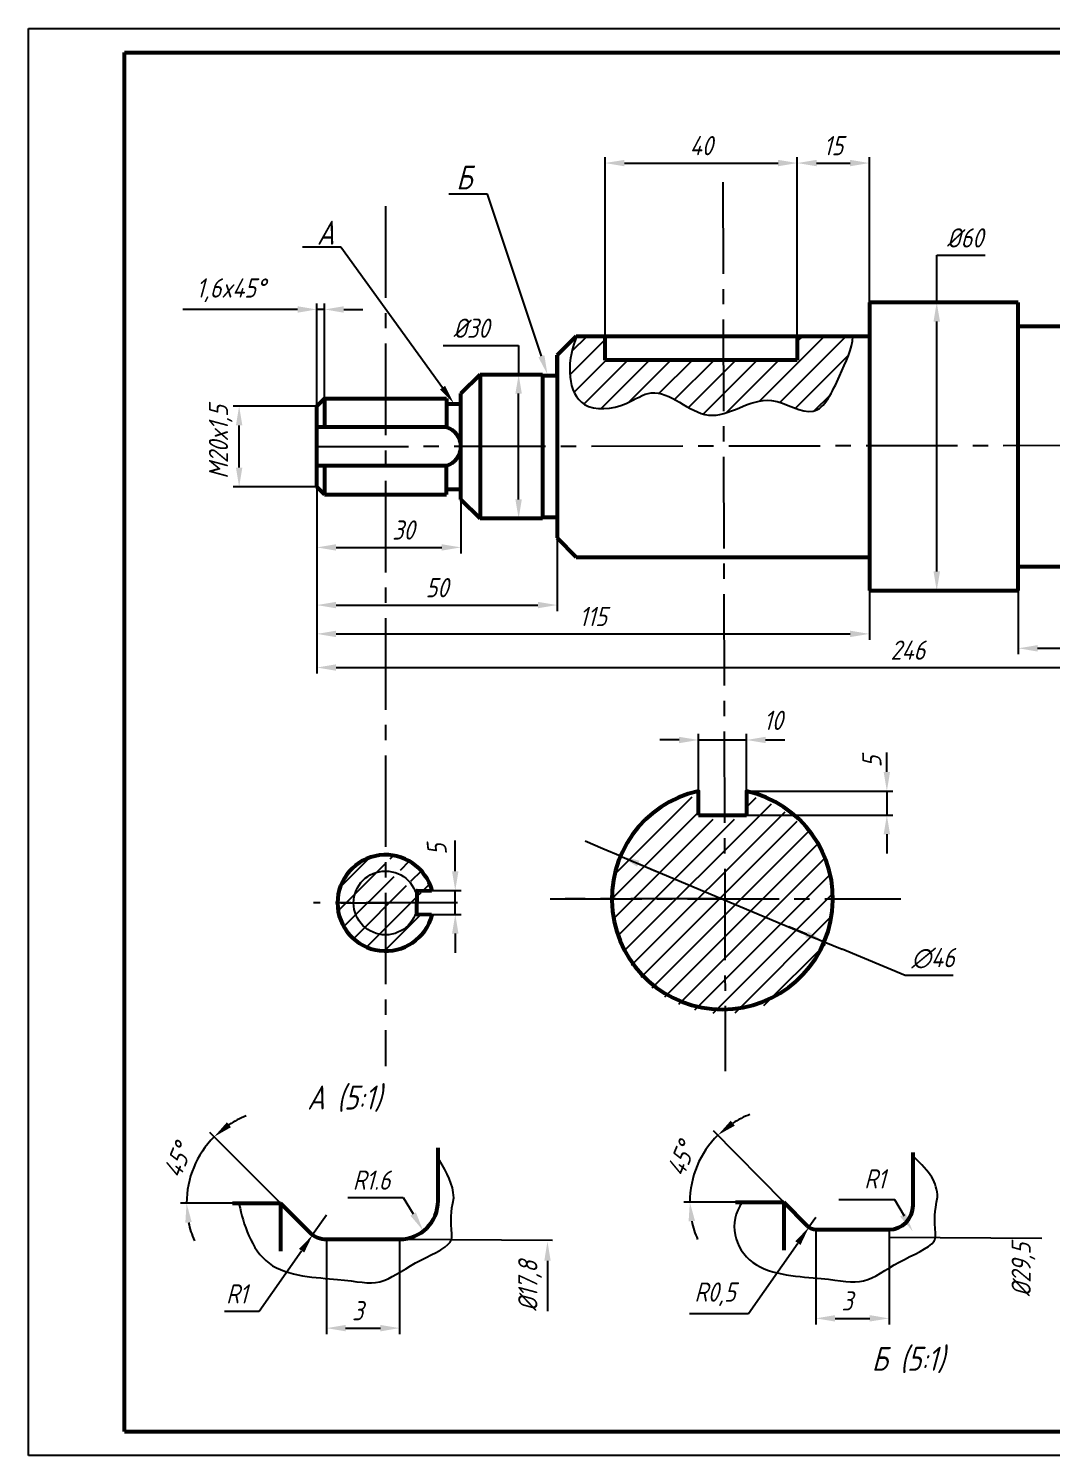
# Model space of a CAD drawing. Header units: millimetres. Extents: x -2923 to -2503, y -1923 to -1626.
# Drawn here: x -2923.2 to -2710.3, y -1923.4 to -1626.4 of the extents above; entities that cross this region are included whole.
import ezdxf
from ezdxf import colors
from ezdxf.entities.mleader import LeaderData, LeaderLine
from ezdxf.math import Vec2, Vec3

# ---------------------------------------------------------------- set-up
doc = ezdxf.new("R2010")
doc.units = ezdxf.units.MM
doc.linetypes.add('осевая2', pattern=[28.575, 19.05, -3.175, 3.175, -3.175])
for name, color, linetype, lineweight in [('Осевые', 7, 'осевая2', 25), ('Основные', 7, 'Continuous', 53), ('Размеры', 7, 'Continuous', 25), ('РАМКА', 7, 'Continuous', 53), ('РАМКА1', 7, 'Continuous', 25), ('текст', 7, 'Continuous', 25), ('Тонкие', 7, 'Continuous', 25)]:
    doc.layers.add(name, color=color, linetype=linetype, lineweight=lineweight)
doc.styles.add('ADRF1', font='simplex.shx', dxfattribs={"width": 0.8, "oblique": 15})
doc.styles.get("Standard").update_dxf_attribs({"font": '', "oblique": 15})
doc.styles.get('Standard').set_extended_font_data('GOST type A')
doc.dimstyles.new('SO-25', dxfattribs={"dimtxt": 4, "dimasz": 4, "dimexe": 1.25, "dimexo": 0, "dimgap": 1.625, "dimtad": 1, "dimtoh": 1, "dimdec": 0, "dimtxsty": 'ADRF1', "dimcen": 2.5, "dimadec": 0, "dimazin": 0, "dimtfac": 1, "dimtdec": 0, "dimtmove": 0, "dimatfit": 3, "dimfxl": 1, "dimarcsym": 0})

# ---------------------------------------------------------------- blocks, each defined once
blk = doc.blocks.new('*D71')
at = {"layer": 'Defpoints', "color": 0, "transparency": 16777216}
for p in [(-2773.78, -1774.45), (-2783.78, -1790.1), (-2773.78, -1790.1)]:
    blk.add_point(p, dxfattribs=at)
at = {"layer": 'Размеры', "color": 0, "lineweight": -2, "transparency": 16777216}
for p, q in [((-2787.78, -1774.45), (-2791.78, -1774.45)), ((-2783.78, -1790.1), (-2783.78, -1773.2)), ((-2783.78, -1774.45), (-2773.78, -1774.45)), ((-2773.78, -1790.1), (-2773.78, -1773.2)), ((-2769.78, -1774.45), (-2765.78, -1774.45))]:
    blk.add_line(p, q, dxfattribs=at)
at = {"layer": 'Размеры', "color": 0, "transparency": 16777216}
for points in [[(-2787.78, -1773.79), (-2787.78, -1775.12), (-2783.78, -1774.45)], [(-2769.78, -1773.79), (-2769.78, -1775.12), (-2773.78, -1774.45)]]:
    blk.add_solid(points, dxfattribs=at)
at = {"layer": 'Размеры', "color": 0, "transparency": 16777216, "insert": (-2768.21, -1770.37), "char_height": 4, "attachment_point": 5, "style": 'ADRF1'}
blk.add_mtext('10', dxfattribs=at)
blk = doc.blocks.new('*D73')
at = {"layer": 'Defpoints', "color": 0, "transparency": 16777216}
for p in [(-2799.98, -1798.64), (-2757.57, -1816.45)]:
    blk.add_point(p, dxfattribs=at)
at = {"layer": 'Тонкие', "color": 0, "lineweight": -2, "transparency": 16777216}
for p, q in [((-2803.67, -1797.09), (-2807.36, -1795.54)), ((-2799.98, -1798.64), (-2803.67, -1797.09)), ((-2799.98, -1798.64), (-2757.57, -1816.45)), ((-2796.3, -1800.19), (-2792.61, -1801.74)), ((-2761.26, -1814.9), (-2764.95, -1813.35)), ((-2757.57, -1816.45), (-2753.88, -1817.99)), ((-2740.76, -1823.5), (-2753.88, -1817.99)), ((-2730.74, -1823.5), (-2740.76, -1823.5))]:
    blk.add_line(p, q, dxfattribs=at)
at = {"layer": 'Тонкие', "color": 0, "transparency": 16777216}
for points in [[(-2796.04, -1799.57), (-2796.55, -1800.8), (-2799.98, -1798.64)], [(-2761, -1814.28), (-2761.52, -1815.51), (-2757.57, -1816.45)]]:
    blk.add_solid(points, dxfattribs=at)
at = {"layer": 'Тонкие', "color": 0, "transparency": 16777216, "insert": (-2734.94, -1819.88), "char_height": 4, "attachment_point": 5, "style": 'ADRF1'}
blk.add_mtext('∅46', dxfattribs=at)
blk = doc.blocks.new('*D74')
at = {"layer": 'Defpoints', "color": 0, "transparency": 16777216}
for p in [(-2879.36, -1704.97), (-2863.19, -1704.97), (-2863.19, -1721.77)]:
    blk.add_point(p, dxfattribs=at)
at = {"layer": 'Тонкие', "color": 0, "lineweight": -2, "transparency": 16777216}
for p, q in [((-2863.19, -1704.97), (-2880.61, -1704.97)), ((-2879.36, -1717.77), (-2879.36, -1708.97)), ((-2863.19, -1721.77), (-2880.61, -1721.77))]:
    blk.add_line(p, q, dxfattribs=at)
at = {"layer": 'Тонкие', "color": 0, "transparency": 16777216}
for points in [[(-2880.03, -1708.97), (-2878.69, -1708.97), (-2879.36, -1704.97)], [(-2880.03, -1717.77), (-2878.69, -1717.77), (-2879.36, -1721.77)]]:
    blk.add_solid(points, dxfattribs=at)
at = {"layer": 'Тонкие', "color": 0, "transparency": 16777216, "insert": (-2883.2, -1712.43), "char_height": 4, "attachment_point": 5, "rotation": 90, "style": 'ADRF1'}
blk.add_mtext('M20x1,5', dxfattribs=at)
blk = doc.blocks.new('*D75')
at = {"layer": 'Defpoints', "color": 0, "transparency": 16777216}
for p in [(-2863.19, -1721.37), (-2833.19, -1721.37), (-2833.19, -1734.37)]:
    blk.add_point(p, dxfattribs=at)
at = {"layer": 'Тонкие', "color": 0, "lineweight": -2, "transparency": 16777216}
for p, q in [((-2863.19, -1721.37), (-2863.19, -1735.62)), ((-2833.19, -1721.37), (-2833.19, -1735.62)), ((-2859.19, -1734.37), (-2837.19, -1734.37))]:
    blk.add_line(p, q, dxfattribs=at)
at = {"layer": 'Тонкие', "color": 0, "transparency": 16777216}
for points in [[(-2859.19, -1733.71), (-2859.19, -1735.04), (-2863.19, -1734.37)], [(-2837.19, -1733.71), (-2837.19, -1735.04), (-2833.19, -1734.37)]]:
    blk.add_solid(points, dxfattribs=at)
at = {"layer": 'Тонкие', "color": 0, "transparency": 16777216, "insert": (-2845.19, -1730.75), "char_height": 4, "attachment_point": 5, "style": 'ADRF1'}
blk.add_mtext('30', dxfattribs=at)
blk = doc.blocks.new('*D76')
at = {"layer": 'Defpoints', "color": 0, "transparency": 16777216}
for p in [(-2863.19, -1722.37), (-2813.19, -1722.37), (-2813.19, -1746.37)]:
    blk.add_point(p, dxfattribs=at)
at = {"layer": 'Тонкие', "color": 0, "lineweight": -2, "transparency": 16777216}
for p, q in [((-2863.19, -1722.37), (-2863.19, -1747.62)), ((-2813.19, -1722.37), (-2813.19, -1747.62)), ((-2859.19, -1746.37), (-2817.19, -1746.37))]:
    blk.add_line(p, q, dxfattribs=at)
at = {"layer": 'Тонкие', "color": 0, "transparency": 16777216}
for points in [[(-2859.19, -1745.71), (-2859.19, -1747.04), (-2863.19, -1746.37)], [(-2817.19, -1745.71), (-2817.19, -1747.04), (-2813.19, -1746.37)]]:
    blk.add_solid(points, dxfattribs=at)
at = {"layer": 'Тонкие', "color": 0, "transparency": 16777216, "insert": (-2838.19, -1742.75), "char_height": 4, "attachment_point": 5, "style": 'ADRF1'}
blk.add_mtext('50', dxfattribs=at)
blk = doc.blocks.new('*D77')
at = {"layer": 'Defpoints', "color": 0, "transparency": 16777216}
for p in [(-2863.19, -1722.37), (-2748.19, -1725.37), (-2748.19, -1752.37)]:
    blk.add_point(p, dxfattribs=at)
at = {"layer": 'Тонкие', "color": 0, "lineweight": -2, "transparency": 16777216}
for p, q in [((-2863.19, -1722.37), (-2863.19, -1753.62)), ((-2748.19, -1725.37), (-2748.19, -1753.62)), ((-2859.19, -1752.37), (-2752.19, -1752.37))]:
    blk.add_line(p, q, dxfattribs=at)
at = {"layer": 'Тонкие', "color": 0, "transparency": 16777216}
for points in [[(-2859.19, -1751.71), (-2859.19, -1753.04), (-2863.19, -1752.37)], [(-2752.19, -1751.71), (-2752.19, -1753.04), (-2748.19, -1752.37)]]:
    blk.add_solid(points, dxfattribs=at)
at = {"layer": 'Тонкие', "color": 0, "transparency": 16777216, "insert": (-2805.69, -1748.75), "char_height": 4, "attachment_point": 5, "style": 'ADRF1'}
blk.add_mtext('115', dxfattribs=at)
blk = doc.blocks.new('*D78')
at = {"layer": 'Defpoints', "color": 0, "transparency": 16777216}
for p in [(-2617.19, -1719.37), (-2863.19, -1721.37), (-2617.19, -1759.37)]:
    blk.add_point(p, dxfattribs=at)
at = {"layer": 'Тонкие', "color": 0, "lineweight": -2, "transparency": 16777216}
for p, q in [((-2617.19, -1719.37), (-2617.19, -1760.62)), ((-2863.19, -1721.37), (-2863.19, -1760.62)), ((-2859.19, -1759.37), (-2621.19, -1759.37))]:
    blk.add_line(p, q, dxfattribs=at)
at = {"layer": 'Тонкие', "color": 0, "transparency": 16777216}
for points in [[(-2859.19, -1758.71), (-2859.19, -1760.04), (-2863.19, -1759.37)], [(-2621.19, -1758.71), (-2621.19, -1760.04), (-2617.19, -1759.37)]]:
    blk.add_solid(points, dxfattribs=at)
at = {"layer": 'Тонкие', "color": 0, "transparency": 16777216, "insert": (-2740.19, -1755.75), "char_height": 4, "attachment_point": 5, "style": 'ADRF1'}
blk.add_mtext('246', dxfattribs=at)
blk = doc.blocks.new('*D79')
at = {"layer": 'Defpoints', "color": 0, "transparency": 16777216}
for p in [(-2617.19, -1721.37), (-2717.19, -1743.37), (-2617.19, -1755.37)]:
    blk.add_point(p, dxfattribs=at)
at = {"layer": 'Тонкие', "color": 0, "lineweight": -2, "transparency": 16777216}
for p, q in [((-2617.19, -1721.37), (-2617.19, -1756.62)), ((-2717.19, -1743.37), (-2717.19, -1756.62)), ((-2713.19, -1755.37), (-2621.19, -1755.37))]:
    blk.add_line(p, q, dxfattribs=at)
at = {"layer": 'Тонкие', "color": 0, "transparency": 16777216}
for points in [[(-2713.19, -1754.71), (-2713.19, -1756.04), (-2717.19, -1755.37)], [(-2621.19, -1754.71), (-2621.19, -1756.04), (-2617.19, -1755.37)]]:
    blk.add_solid(points, dxfattribs=at)
at = {"layer": 'Тонкие', "color": 0, "transparency": 16777216, "insert": (-2685.69, -1751.37), "char_height": 4, "attachment_point": 5, "style": 'ADRF1'}
blk.add_mtext('100', dxfattribs=at)
blk = doc.blocks.new('*D83')
at = {"layer": 'Defpoints', "color": 0, "transparency": 16777216}
for p in [(-2863.19, -1684.84), (-2861.59, -1703.37), (-2863.19, -1704.97)]:
    blk.add_point(p, dxfattribs=at)
at = {"layer": 'Тонкие', "color": 0, "lineweight": -2, "transparency": 16777216}
for p, q in [((-2863.19, -1704.97), (-2863.19, -1683.59)), ((-2861.59, -1703.37), (-2861.59, -1683.59)), ((-2867.19, -1684.84), (-2891.05, -1684.84)), ((-2861.59, -1684.84), (-2863.19, -1684.84)), ((-2857.59, -1684.84), (-2853.59, -1684.84))]:
    blk.add_line(p, q, dxfattribs=at)
at = {"layer": 'Тонкие', "color": 0, "transparency": 16777216}
for points in [[(-2867.19, -1684.18), (-2867.19, -1685.51), (-2863.19, -1684.84)], [(-2857.59, -1684.18), (-2857.59, -1685.51), (-2861.59, -1684.84)]]:
    blk.add_solid(points, dxfattribs=at)
at = {"layer": 'Тонкие', "color": 0, "transparency": 16777216, "insert": (-2881.12, -1680.84), "char_height": 4, "attachment_point": 5, "style": 'ADRF1'}
blk.add_mtext('1,6x45%%D', dxfattribs=at)
blk = doc.blocks.new('*D84')
at = {"layer": 'Defpoints', "color": 0, "transparency": 16777216}
for p in [(-2821.19, -1698.37), (-2816.19, -1698.37), (-2816.19, -1728.37)]:
    blk.add_point(p, dxfattribs=at)
at = {"layer": 'Тонкие', "color": 0, "lineweight": -2, "transparency": 16777216}
for p, q in [((-2836.93, -1692.37), (-2821.19, -1692.37)), ((-2821.19, -1692.37), (-2821.19, -1698.37)), ((-2816.19, -1698.37), (-2822.44, -1698.37)), ((-2821.19, -1724.37), (-2821.19, -1702.37)), ((-2816.19, -1728.37), (-2822.44, -1728.37))]:
    blk.add_line(p, q, dxfattribs=at)
at = {"layer": 'Тонкие', "color": 0, "transparency": 16777216}
for points in [[(-2821.86, -1702.37), (-2820.52, -1702.37), (-2821.19, -1698.37)], [(-2821.86, -1724.37), (-2820.52, -1724.37), (-2821.19, -1728.37)]]:
    blk.add_solid(points, dxfattribs=at)
at = {"layer": 'Тонкие', "color": 0, "transparency": 16777216, "insert": (-2831.06, -1688.75), "char_height": 4, "attachment_point": 5, "style": 'ADRF1'}
blk.add_mtext('%%C30', dxfattribs=at)
blk = doc.blocks.new('*D85')
at = {"layer": 'Defpoints', "color": 0, "transparency": 16777216}
for p in [(-2763.19, -1654.37), (-2803.19, -1690.37), (-2763.19, -1690.37)]:
    blk.add_point(p, dxfattribs=at)
at = {"layer": 'Тонкие', "color": 0, "lineweight": -2, "transparency": 16777216}
for p, q in [((-2803.19, -1690.37), (-2803.19, -1653.12)), ((-2763.19, -1690.37), (-2763.19, -1653.12)), ((-2799.19, -1654.37), (-2767.19, -1654.37))]:
    blk.add_line(p, q, dxfattribs=at)
at = {"layer": 'Тонкие', "color": 0, "transparency": 16777216}
for points in [[(-2799.19, -1653.71), (-2799.19, -1655.04), (-2803.19, -1654.37)], [(-2767.19, -1653.71), (-2767.19, -1655.04), (-2763.19, -1654.37)]]:
    blk.add_solid(points, dxfattribs=at)
at = {"layer": 'Тонкие', "color": 0, "transparency": 16777216, "insert": (-2783.19, -1650.75), "char_height": 4, "attachment_point": 5, "style": 'ADRF1'}
blk.add_mtext('40', dxfattribs=at)
blk = doc.blocks.new('*D86')
at = {"layer": 'Defpoints', "color": 0, "transparency": 16777216}
for p in [(-2748.19, -1654.37), (-2763.19, -1690.37), (-2748.19, -1690.37)]:
    blk.add_point(p, dxfattribs=at)
at = {"layer": 'Тонкие', "color": 0, "lineweight": -2, "transparency": 16777216}
for p, q in [((-2763.19, -1690.37), (-2763.19, -1653.12)), ((-2748.19, -1690.37), (-2748.19, -1653.12)), ((-2759.19, -1654.37), (-2752.19, -1654.37))]:
    blk.add_line(p, q, dxfattribs=at)
at = {"layer": 'Тонкие', "color": 0, "transparency": 16777216}
for points in [[(-2759.19, -1653.71), (-2759.19, -1655.04), (-2763.19, -1654.37)], [(-2752.19, -1653.71), (-2752.19, -1655.04), (-2748.19, -1654.37)]]:
    blk.add_solid(points, dxfattribs=at)
at = {"layer": 'Тонкие', "color": 0, "transparency": 16777216, "insert": (-2755.69, -1650.75), "char_height": 4, "attachment_point": 5, "style": 'ADRF1'}
blk.add_mtext('15', dxfattribs=at)
blk = doc.blocks.new('*D91')
at = {"layer": 'Defpoints', "color": 0, "transparency": 16777216}
for p in [(-2861.19, -1878.38), (-2845.95, -1878.38), (-2845.95, -1896.87)]:
    blk.add_point(p, dxfattribs=at)
at = {"layer": 'Тонкие', "color": 0, "lineweight": -2, "transparency": 16777216}
for p, q in [((-2861.19, -1878.38), (-2861.19, -1898.12)), ((-2845.95, -1878.38), (-2845.95, -1898.12)), ((-2857.19, -1896.87), (-2849.95, -1896.87))]:
    blk.add_line(p, q, dxfattribs=at)
at = {"layer": 'Тонкие', "color": 0, "transparency": 16777216}
for points in [[(-2857.19, -1896.21), (-2857.19, -1897.54), (-2861.19, -1896.87)], [(-2849.95, -1896.21), (-2849.95, -1897.54), (-2845.95, -1896.87)]]:
    blk.add_solid(points, dxfattribs=at)
at = {"layer": 'Тонкие', "color": 0, "transparency": 16777216, "insert": (-2854.69, -1893.25), "char_height": 4, "attachment_point": 5, "style": 'ADRF1'}
blk.add_mtext('3', dxfattribs=at)
blk = doc.blocks.new('*D92')
at = {"layer": 'Defpoints', "color": 0, "transparency": 16777216}
for p in [(-2861.19, -1873.38), (-2864.06, -1877.47)]:
    blk.add_point(p, dxfattribs=at)
at = {"layer": 'Тонкие', "color": 0, "lineweight": -2, "transparency": 16777216}
for p, q in [((-2861.19, -1873.38), (-2864.06, -1877.47)), ((-2875.19, -1893.37), (-2866.35, -1880.75)), ((-2882.38, -1893.37), (-2875.19, -1893.37))]:
    blk.add_line(p, q, dxfattribs=at)
at = {"layer": 'Тонкие', "color": 0, "transparency": 16777216}
blk.add_solid([(-2866.9, -1880.37), (-2865.81, -1881.13), (-2864.06, -1877.47)], dxfattribs=at)
at = {"layer": 'Тонкие', "color": 0, "transparency": 16777216, "insert": (-2879.86, -1889.75), "char_height": 4, "attachment_point": 5, "style": 'ADRF1'}
blk.add_mtext('R1', dxfattribs=at)
blk = doc.blocks.new('*D93')
at = {"layer": 'Defpoints', "color": 0, "transparency": 16777216}
for p in [(-2887.69, -1861.11), (-2880.76, -1870.88), (-2870.76, -1870.88), (-2870.76, -1870.88), (-2864.73, -1876.91)]:
    blk.add_point(p, dxfattribs=at)
at = {"layer": 'Тонкие', "color": 0, "lineweight": -2, "transparency": 16777216}
for p, q in [((-2870.76, -1870.88), (-2885.46, -1856.17)), ((-2880.76, -1870.88), (-2891.55, -1870.88))]:
    blk.add_line(p, q, dxfattribs=at)
for start, end in [(111.5047, 123.2523), (135, 180), (191.7477, 203.4953)]:
    blk.add_arc((-2870.76, -1870.88), 19.54, start, end, dxfattribs=at)
at = {"layer": 'Тонкие', "color": 0, "transparency": 16777216}
for points in [[(-2881.06, -1855.05), (-2881.9, -1854.02), (-2884.58, -1857.06)], [(-2890.56, -1874.92), (-2889.23, -1874.79), (-2890.3, -1870.88)]]:
    blk.add_solid(points, dxfattribs=at)
at = {"layer": 'Тонкие', "color": 0, "transparency": 16777216, "insert": (-2892.17, -1862.01), "char_height": 4, "attachment_point": 5, "rotation": 67.5, "style": 'ADRF1'}
blk.add_mtext('45°', dxfattribs=at)
blk = doc.blocks.new('*D94')
at = {"layer": 'Defpoints', "color": 0, "transparency": 16777216}
for p in [(-2759.34, -1876.34), (-2744.1, -1876.34), (-2744.1, -1894.84)]:
    blk.add_point(p, dxfattribs=at)
at = {"layer": 'Тонкие', "color": 0, "lineweight": -2, "transparency": 16777216}
for p, q in [((-2759.34, -1876.34), (-2759.34, -1896.09)), ((-2744.1, -1876.34), (-2744.1, -1896.09)), ((-2755.34, -1894.84), (-2748.1, -1894.84))]:
    blk.add_line(p, q, dxfattribs=at)
at = {"layer": 'Тонкие', "color": 0, "transparency": 16777216}
for points in [[(-2755.34, -1894.17), (-2755.34, -1895.5), (-2759.34, -1894.84)], [(-2748.1, -1894.17), (-2748.1, -1895.5), (-2744.1, -1894.84)]]:
    blk.add_solid(points, dxfattribs=at)
at = {"layer": 'Тонкие', "color": 0, "transparency": 16777216, "insert": (-2752.84, -1891.21), "char_height": 4, "attachment_point": 5, "style": 'ADRF1'}
blk.add_mtext('3', dxfattribs=at)
blk = doc.blocks.new('*D95')
at = {"layer": 'Defpoints', "color": 0, "transparency": 16777216}
for p in [(-2759.34, -1873.84), (-2760.78, -1875.89)]:
    blk.add_point(p, dxfattribs=at)
at = {"layer": 'Тонкие', "color": 0, "lineweight": -2, "transparency": 16777216}
for p, q in [((-2759.34, -1873.84), (-2760.78, -1875.89)), ((-2773.34, -1893.84), (-2763.07, -1879.16)), ((-2785.64, -1893.84), (-2773.34, -1893.84))]:
    blk.add_line(p, q, dxfattribs=at)
at = {"layer": 'Тонкие', "color": 0, "transparency": 16777216}
blk.add_solid([(-2763.62, -1878.78), (-2762.52, -1879.55), (-2760.78, -1875.89)], dxfattribs=at)
at = {"layer": 'Тонкие', "color": 0, "transparency": 16777216, "insert": (-2780.3, -1889.83), "char_height": 4, "attachment_point": 5, "style": 'ADRF1'}
blk.add_mtext('R0,5', dxfattribs=at)
blk = doc.blocks.new('*D96')
at = {"layer": 'Defpoints', "color": 0, "transparency": 16777216}
for p in [(-2782.9, -1860.78), (-2776.02, -1870.63), (-2766.02, -1870.63), (-2766.02, -1870.63), (-2761.11, -1875.61)]:
    blk.add_point(p, dxfattribs=at)
at = {"layer": 'Тонкие', "color": 0, "lineweight": -2, "transparency": 16777216}
for p, q in [((-2766.02, -1870.63), (-2780.62, -1855.82)), ((-2776.02, -1870.63), (-2786.81, -1870.63))]:
    blk.add_line(p, q, dxfattribs=at)
for start, end in [(111.1024, 122.8501), (134.5978, 180), (191.7477, 203.4953)]:
    blk.add_arc((-2766.02, -1870.63), 19.54, start, end, dxfattribs=at)
at = {"layer": 'Тонкие', "color": 0, "transparency": 16777216}
for points in [[(-2776.2, -1854.73), (-2777.04, -1853.69), (-2779.74, -1856.71)], [(-2785.81, -1874.67), (-2784.49, -1874.54), (-2785.56, -1870.63)]]:
    blk.add_solid(points, dxfattribs=at)
at = {"layer": 'Тонкие', "color": 0, "transparency": 16777216, "insert": (-2787.39, -1861.69), "char_height": 4, "attachment_point": 5, "rotation": 67.2989, "style": 'ADRF1'}
blk.add_mtext('45°', dxfattribs=at)

msp = doc.modelspace()

# ---------------------------------------------------------------- hatches: boundary and pattern name
at = {"layer": 'Осевые'}
h = msp.add_hatch(dxfattribs=at)
h.set_pattern_fill('ANSI31', color=256)
h.set_pattern_definition([(45, (-2908.6896, -1923.3732), (-2.245064, 2.245064), [])])
h.paths.add_polyline_path([(-2778.69, -1790.92), (-2783.69, -1790.92), (-2783.69, -1785.92, 0.351391), (-2801.69, -1808.37), (-2778.69, -1808.37)])
h.paths.add_polyline_path([(-2773.69, -1785.92), (-2773.69, -1790.92), (-2778.69, -1790.92), (-2778.69, -1808.37), (-2755.69, -1808.37, 0.351391)])
h.paths.add_polyline_path([(-2755.69, -1808.37), (-2778.69, -1808.37), (-2778.69, -1831.37, 0.414214)])
h.paths.add_polyline_path([(-2778.69, -1808.37), (-2801.69, -1808.37, 0.414214), (-2778.69, -1831.37)])
h = msp.add_hatch(dxfattribs=at)
h.set_pattern_fill('ANSI31', color=256)
h.set_pattern_definition([(45, (-2913.731, -1923.3732), (-2.245064, 2.245064), [])])
edge = h.paths.add_edge_path()
edge.add_line((-2839.43, -1808.37), (-2855.37, -1808.37))
edge.add_arc((-2848.73, -1808.37), 6.64, 180, 270)
edge.add_line((-2848.73, -1815.01), (-2839.43, -1808.37))
edge = h.paths.add_edge_path()
edge.add_arc((-2848.73, -1808.37), 6.64, 90, 180)
edge.add_line((-2855.37, -1808.37), (-2839.43, -1808.37))
edge.add_line((-2839.43, -1808.37), (-2848.73, -1801.74))
edge = h.paths.add_edge_path()
edge.add_line((-2848.73, -1798.37), (-2839.43, -1808.37))
edge.add_line((-2839.43, -1808.37), (-2842.09, -1808.37))
edge.add_line((-2842.09, -1808.37), (-2842.09, -1805.79))
edge.add_line((-2842.09, -1805.79), (-2839.05, -1805.87))
edge.add_arc((-2848.73, -1808.37), 10, 14.474, 90)
edge = h.paths.add_edge_path(flags=16)
edge.add_line((-2842.09, -1808.37), (-2839.43, -1808.37))
edge.add_line((-2839.43, -1808.37), (-2848.73, -1815.01))
edge.add_arc((-2848.73, -1808.37), 6.64, 270, 360)
edge = h.paths.add_edge_path()
edge.add_line((-2839.05, -1810.87), (-2842.1, -1810.75))
edge.add_line((-2842.1, -1810.75), (-2842.09, -1808.36))
edge.add_arc((-2848.73, -1808.37), 6.64, -90, 0.0802, ccw=False)
edge.add_line((-2848.73, -1815.01), (-2848.73, -1818.37))
edge.add_arc((-2848.73, -1808.37), 10, 270, 345.5177)
edge = h.paths.add_edge_path()
edge.add_arc((-2848.73, -1808.37), 6.64, 180, 270, ccw=False)
edge.add_line((-2855.37, -1808.37), (-2858.73, -1808.37))
edge.add_arc((-2848.73, -1808.37), 10, 180, 270)
edge.add_line((-2848.73, -1818.37), (-2848.73, -1815.01))
edge = h.paths.add_edge_path()
edge.add_line((-2848.73, -1801.74), (-2848.73, -1798.37))
edge.add_arc((-2848.73, -1808.37), 10, 90, 180)
edge.add_line((-2858.73, -1808.37), (-2855.37, -1808.37))
edge.add_arc((-2848.73, -1808.37), 6.64, 90, 180, ccw=False)
at = {"layer": 'Тонкие'}
h = msp.add_hatch(dxfattribs=at)
h.set_pattern_fill('ANSI31', color=256)
h.set_pattern_definition([(45, (-2923.1896, -1923.3732), (-2.245064, 2.245064), [])])
edge = h.paths.add_edge_path()
edge.add_line((-2803.19, -1695.37), (-2803.19, -1690.37))
edge.add_line((-2803.19, -1690.37), (-2809.01, -1690.37))
edge.add_spline(control_points=[(-2809.01, -1690.37), (-2809.12, -1690.61), (-2809.23, -1690.85), (-2809.33, -1691.1), (-2811.33, -1696.07), (-2810.82, -1706.51), (-2799.43, -1705.43), (-2791.6, -1699.69), (-2781.45, -1711.2), (-2770.34, -1700.56), (-2759.01, -1708.98), (-2754.38, -1698.54), (-2751.72, -1692.91), (-2751.61, -1690.41), (-2751.6, -1690.37)], knot_values=[138.075365, 138.075365, 138.075365, 138.075365, 138.74586, 138.74586, 138.74586, 152.380121, 161.06032, 166.757123, 179.535622, 192.997634, 201.954584, 211.032376, 219.770728, 219.910994, 219.910994, 219.910994, 219.910994], degree=3, periodic=0)
edge.add_line((-2751.6, -1690.37), (-2763.19, -1690.37))
edge.add_line((-2763.19, -1690.37), (-2763.19, -1695.37))
edge.add_line((-2763.19, -1695.37), (-2803.19, -1695.37))

# ---------------------------------------------------------------- linework, layer by layer
at = {"layer": 'Осевые'}
for p, q in [((-2778.69, -1658.37), (-2778.19, -1843.37)), ((-2848.89, -1663.37), (-2848.89, -1842.37)), ((-2863.19, -1713.37), (-2600.41, -1712.93)), ((-2833.89, -1808.37), (-2863.89, -1808.37)), ((-2858.19, -1808.37), (-2848.19, -1808.37)), ((-2814.61, -1807.54), (-2741.64, -1807.54)), ((-2778.78, -1807.54), (-2811.48, -1807.54))]:
    msp.add_line(p, q, dxfattribs=at)
at = {"layer": 'Основные'}
for p, q in [((-2748.19, -1683.37), (-2748.19, -1743.37)), ((-2717.19, -1683.37), (-2748.19, -1683.37)), ((-2717.19, -1743.37), (-2717.19, -1683.37)), ((-2641.19, -1688.37), (-2717.19, -1688.37)), ((-2809.19, -1690.37), (-2813.19, -1694.37)), ((-2809.19, -1690.37), (-2748.19, -1690.37)), ((-2803.19, -1695.37), (-2803.19, -1690.37)), ((-2763.19, -1690.37), (-2763.19, -1695.37)), ((-2813.19, -1698.37), (-2813.19, -1694.37)), ((-2813.19, -1694.37), (-2813.19, -1732.37)), ((-2763.19, -1695.37), (-2803.19, -1695.37)), ((-2829.19, -1698.37), (-2833.19, -1702.37)), ((-2829.19, -1698.37), (-2816.19, -1698.37)), ((-2829.19, -1698.37), (-2829.19, -1728.37)), ((-2816.19, -1698.37), (-2816.19, -1728.37)), ((-2816.19, -1698.62), (-2813.19, -1698.62)), ((-2861.59, -1703.37), (-2863.19, -1704.97)), ((-2861.59, -1703.37), (-2836.19, -1703.37)), ((-2861.59, -1703.37), (-2861.59, -1709.37)), ((-2836.19, -1703.37), (-2836.19, -1709.37)), ((-2836.19, -1703.37), (-2836.19, -1704.47)), ((-2836.19, -1703.37), (-2836.19, -1704.47)), ((-2836.19, -1704.47), (-2833.19, -1704.47)), ((-2833.19, -1724.37), (-2833.19, -1702.37)), ((-2863.19, -1721.77), (-2863.19, -1704.97)), ((-2836.19, -1709.37), (-2863.19, -1709.37)), ((-2836.19, -1717.37), (-2863.19, -1717.37)), ((-2861.59, -1717.37), (-2861.59, -1723.37)), ((-2836.19, -1723.37), (-2836.19, -1717.37)), ((-2861.59, -1723.37), (-2863.19, -1721.77)), ((-2836.19, -1723.37), (-2836.19, -1722.27)), ((-2836.19, -1722.27), (-2833.19, -1722.27)), ((-2861.59, -1723.37), (-2836.19, -1723.37)), ((-2833.19, -1724.37), (-2829.19, -1728.37)), ((-2816.19, -1728.37), (-2829.19, -1728.37)), ((-2813.19, -1728.12), (-2816.19, -1728.12)), ((-2813.19, -1732.37), (-2809.19, -1736.37)), ((-2809.19, -1736.37), (-2748.19, -1736.37)), ((-2717.19, -1738.37), (-2641.19, -1738.37)), ((-2748.19, -1743.37), (-2717.19, -1743.37)), ((-2783.78, -1790.1), (-2773.78, -1790.1)), ((-2837.95, -1870.38), (-2837.95, -1859.33)), ((-2739.1, -1871.34), (-2739.1, -1860.29)), ((-2880.76, -1870.88), (-2870.76, -1870.88)), ((-2870.76, -1870.88), (-2870.76, -1880.88)), ((-2870.76, -1870.88), (-2864.73, -1876.91)), ((-2776.02, -1870.63), (-2766.02, -1870.63)), ((-2766.02, -1870.63), (-2766.02, -1880.63)), ((-2766.02, -1870.63), (-2761.11, -1875.61)), ((-2759.34, -1876.34), (-2744.1, -1876.34)), ((-2861.19, -1878.38), (-2845.95, -1878.38))]:
    msp.add_line(p, q, dxfattribs=at)
msp.add_lwpolyline([(-2783.78, -1790.09), (-2783.78, -1785.09, 9.089989), (-2773.78, -1785.09), (-2773.78, -1790.09)], format="xyb", dxfattribs=at)
msp.add_lwpolyline([(-2839.32, -1810.87), (-2842.35, -1810.75), (-2842.34, -1805.79), (-2839.32, -1805.87)], dxfattribs=at)
for centre, radius, start, end in [((-2837.36, -1713.37), 4.17, 286.2602, 73.7398), ((-2848.89, -1808.37), 10, 14.5069, 345.5828), ((-2845.95, -1870.38), 8, 270, 0), ((-2744.1, -1871.34), 5, 270, 0), ((-2861.19, -1873.38), 5, 225, 270), ((-2759.34, -1873.84), 2.5, 225, 270)]:
    msp.add_arc(centre, radius, start, end, dxfattribs=at)
at = {"layer": 'Размеры'}
for p, q in [((-2744.55, -1781.09), (-2744.55, -1777.09)), ((-2773.78, -1785.09), (-2743.3, -1785.09)), ((-2744.55, -1785.09), (-2744.55, -1790.09)), ((-2773.78, -1790.09), (-2743.3, -1790.09)), ((-2834.38, -1801.79), (-2834.38, -1795.36)), ((-2744.55, -1794.09), (-2744.55, -1798.09)), ((-2842.34, -1805.79), (-2833.13, -1805.79)), ((-2834.38, -1810.75), (-2834.38, -1805.79)), ((-2842.35, -1810.75), (-2833.13, -1810.75)), ((-2834.38, -1814.75), (-2834.38, -1818.75))]:
    msp.add_line(p, q, dxfattribs=at)
for points in [[(-2745.22, -1781.09), (-2743.89, -1781.09), (-2744.55, -1785.09)], [(-2745.22, -1794.09), (-2743.89, -1794.09), (-2744.55, -1790.09)], [(-2835.04, -1801.79), (-2833.71, -1801.79), (-2834.38, -1805.79)], [(-2835.04, -1814.75), (-2833.71, -1814.75), (-2834.38, -1810.75)]]:
    msp.add_solid(points, dxfattribs=at)
at = {"layer": 'РАМКА'}
for p, q in [((-2903.19, -1631.37), (-2508.19, -1631.37)), ((-2903.19, -1918.37), (-2903.19, -1631.37)), ((-2903.19, -1918.37), (-2508.19, -1918.37))]:
    msp.add_line(p, q, dxfattribs=at)
at = {"layer": 'РАМКА1'}
for p, q in [((-2923.19, -1626.37), (-2503.19, -1626.37)), ((-2923.19, -1923.37), (-2923.19, -1626.37)), ((-2503.19, -1923.37), (-2923.19, -1923.37))]:
    msp.add_line(p, q, dxfattribs=at)
at = {"layer": 'Тонкие'}
for p, q in [((-2734.17, -1683.37), (-2734.17, -1673.57)), ((-2734.17, -1673.57), (-2724.06, -1673.57)), ((-2717.19, -1683.37), (-2735.42, -1683.37)), ((-2734.17, -1739.37), (-2734.17, -1687.37)), ((-2717.19, -1743.37), (-2735.42, -1743.37)), ((-2856.76, -1869.68), (-2845.22, -1869.68)), ((-2845.22, -1869.68), (-2843.15, -1873.1)), ((-2845.95, -1878.38), (-2814.15, -1878.58)), ((-2744.08, -1877.95), (-2712.28, -1878.16)), ((-2815.19, -1882.86), (-2815.19, -1893.35))]:
    msp.add_line(p, q, dxfattribs=at)
msp.add_lwpolyline([(-2754.52, -1870.07), (-2742.99, -1870.07), (-2740.92, -1873.5)], dxfattribs=at)
msp.add_circle((-2848.89, -1808.37), 6.64, dxfattribs=at)
for points, knots in [([(-2809.01, -1690.37), (-2809.12, -1690.61), (-2809.23, -1690.85), (-2809.33, -1691.1), (-2811.33, -1696.07), (-2810.82, -1706.51), (-2799.43, -1705.43), (-2791.6, -1699.69), (-2781.45, -1711.2), (-2770.34, -1700.56), (-2759.01, -1708.98), (-2754.38, -1698.54), (-2751.72, -1692.91), (-2751.61, -1690.41), (-2751.6, -1690.37)], [138.075365, 138.075365, 138.075365, 138.075365, 138.74586, 138.74586, 138.74586, 152.380121, 161.06032, 166.757123, 179.535622, 192.997634, 201.954584, 211.032376, 219.770728, 219.910994, 219.910994, 219.910994, 219.910994]), ([(-2879.36, -1871.15), (-2879.36, -1871.15), (-2878.46, -1874.98), (-2875.46, -1886.08), (-2856.99, -1886.45), (-2850.08, -1888.46), (-2843.21, -1883.08), (-2832.96, -1879.09), (-2836, -1875.88), (-2834.69, -1869.77), (-2834.78, -1866.69), (-2836.14, -1864.7), (-2837.65, -1861.89)], [1.995329, 1.995329, 1.995329, 1.995329, 2, 3, 4, 5, 6, 7, 8, 8, 8, 8.702064, 8.702064, 8.702064, 8.702064]), ([(-2774.59, -1870.69), (-2774.59, -1870.69), (-2777.78, -1874.79), (-2774.77, -1885.9), (-2756.3, -1886.26), (-2749.4, -1888.27), (-2742.52, -1882.9), (-2732.27, -1878.9), (-2735.31, -1875.69), (-2734, -1869.59), (-2734.1, -1866.5), (-2735.46, -1864.52), (-2739.08, -1861.09)], [1.995329, 1.995329, 1.995329, 1.995329, 2, 3, 4, 5, 6, 7, 8, 8, 8, 8.702064, 8.702064, 8.702064, 8.702064])]:
    msp.add_open_spline(points, degree=3, knots=knots, dxfattribs=at)
for points in [[(-2734.84, -1687.37), (-2733.5, -1687.37), (-2734.17, -1683.37)], [(-2734.84, -1739.37), (-2733.5, -1739.37), (-2734.17, -1743.37)], [(-2842.58, -1872.76), (-2843.72, -1873.45), (-2841.09, -1876.53)], [(-2740.66, -1872.96), (-2741.8, -1873.65), (-2739.17, -1876.73)], [(-2815.85, -1882.86), (-2814.52, -1882.86), (-2815.19, -1878.86)]]:
    msp.add_solid(points, dxfattribs=at)

# ---------------------------------------------------------------- texts
at = {"layer": 'Размеры', "char_height": 4, "attachment_point": 5, "style": 'ADRF1'}
for insert, rotation in [((-2747.67, -1778.96), 90.7853), ((-2838.18, -1797.28), 96.2366)]:
    msp.add_mtext('5', dxfattribs=dict(at, insert=insert, rotation=rotation))
at = {"layer": 'текст', "char_height": 5, "attachment_point": 1}
for s, width, insert in [('Б', 2.5, (-2834.19, -1654.87)), ('А', 2.5, (-2863.19, -1666.37)), ('А (5:1)', 36.4731, (-2865.19, -1846.37)), ('Б (5:1)', 36.4731, (-2747.69, -1900.75))]:
    msp.add_mtext_dynamic_manual_height_columns(s, width=width, gutter_width=12.5, heights=[0], dxfattribs=dict(at, insert=insert))
at = {"layer": 'Тонкие', "char_height": 4, "attachment_point": 5, "style": 'ADRF1'}
for s, insert in [('%%C60', (-2728.3, -1669.95)), ('R1.6', (-2851.8, -1866.06)), ('R1', (-2747.06, -1865.81))]:
    msp.add_mtext(s, dxfattribs=dict(at, insert=insert))
at = {"layer": 'Тонкие', "char_height": 4, "attachment_point": 5, "rotation": 90, "style": 'ADRF1'}
for s, insert in [('%%C29,5', (-2716.13, -1884.73)), ('%%C17,8', (-2818.81, -1888.1))]:
    msp.add_mtext(s, dxfattribs=dict(at, insert=insert))

# ---------------------------------------------------------------- dimensions: what is measured, and where the dimension line sits
at = {"layer": 'Размеры'}
dim = msp.add_linear_dim(base=(-2773.78, -1774.45), p1=(-2783.78, -1790.1), p2=(-2773.78, -1790.1), dimstyle='SO-25', override={"dimtmove": 2}, dxfattribs=at)
dim.commit()
dim.dimension.update_dxf_attribs({"geometry": '*D71', "text_midpoint": (-2768.21, -1770.37), "dimtype": 160})
at = {"layer": 'Тонкие'}
for base, p1, p2, picture, middle in [((-2763.19, -1654.37), (-2803.19, -1690.37), (-2763.19, -1690.37), '*D85', (-2783.19, -1650.75)), ((-2748.19, -1654.37), (-2763.19, -1690.37), (-2748.19, -1690.37), '*D86', (-2755.69, -1650.75)), ((-2617.19, -1759.37), (-2863.19, -1721.37), (-2617.19, -1719.37), '*D78', (-2740.19, -1755.75)), ((-2813.19, -1746.37), (-2863.19, -1722.37), (-2813.19, -1722.37), '*D76', (-2838.19, -1742.75)), ((-2748.19, -1752.37), (-2863.19, -1722.37), (-2748.19, -1725.37), '*D77', (-2805.69, -1748.75))]:
    dim = msp.add_linear_dim(base=base, p1=p1, p2=p2, dimstyle='SO-25', dxfattribs=at)
    dim.commit()
    dim.dimension.update_dxf_attribs({"geometry": picture, "text_midpoint": middle})
for base, p1, p2, text, picture, middle in [((-2863.19, -1684.84), (-2861.59, -1703.37), (-2863.19, -1704.97), '1,6x45%%D', '*D83', (-2881.12, -1684.84)), ((-2744.1, -1894.84), (-2759.34, -1876.34), (-2744.1, -1876.34), '3', '*D94', (-2752.84, -1894.84)), ((-2845.95, -1896.87), (-2861.19, -1878.38), (-2845.95, -1878.38), '3', '*D91', (-2854.69, -1896.87))]:
    dim = msp.add_linear_dim(base=base, p1=p1, p2=p2, text=text, dimstyle='SO-25', dxfattribs=at)
    dim.commit()
    dim.dimension.update_dxf_attribs({"geometry": picture, "text_midpoint": middle, "dimtype": 160})
for base, p1, p2, text, override, picture, middle in [((-2821.19, -1698.37), (-2816.19, -1728.37), (-2816.19, -1698.37), '%%C<>', {"dimtmove": 1}, '*D84', (-2823.19, -1692.37)), ((-2879.36, -1704.97), (-2863.19, -1721.77), (-2863.19, -1704.97), 'M20x1,5', {"dimtad": 3, "dimtmove": 2}, '*D74', (-2883.2, -1712.43))]:
    dim = msp.add_linear_dim(base=base, p1=p1, p2=p2, angle=90, text=text, dimstyle='SO-25', override=override, dxfattribs=at)
    dim.commit()
    dim.dimension.update_dxf_attribs({"geometry": picture, "text_midpoint": middle, "dimtype": 160})
dim = msp.add_linear_dim(base=(-2833.19, -1734.37), p1=(-2863.19, -1721.37), p2=(-2833.19, -1721.37), dimstyle='SO-25', dxfattribs=at)
dim.commit()
dim.dimension.update_dxf_attribs({"geometry": '*D75', "text_midpoint": (-2845.19, -1734.37), "dimtype": 160})
dim = msp.add_linear_dim(base=(-2617.19, -1755.37), p1=(-2717.19, -1743.37), p2=(-2617.19, -1721.37), dimstyle='SO-25', override={"dimtmove": 2}, dxfattribs=at)
dim.commit()
dim.dimension.update_dxf_attribs({"geometry": '*D79', "text_midpoint": (-2685.69, -1751.37), "dimtype": 160})
dim = msp.add_diameter_dim_2p(p1=(-2799.98, -1798.64), p2=(-2757.57, -1816.45), dimstyle='SO-25', dxfattribs=at)
dim.commit()
dim.dimension.update_dxf_attribs({"geometry": '*D73', "text_midpoint": (-2734.94, -1823.5), "dimtype": 163})
for base, line1, line2, picture, middle in [((-2887.69, -1861.11), ((-2880.76, -1870.88), (-2870.76, -1870.88)), ((-2870.76, -1870.88), (-2864.73, -1876.91)), '*D93', (-2892.17, -1862.01)), ((-2782.9, -1860.78), ((-2776.02, -1870.63), (-2766.02, -1870.63)), ((-2766.02, -1870.63), (-2761.11, -1875.61)), '*D96', (-2787.39, -1861.69))]:
    dim = msp.add_angular_dim_2l(base=base, line1=line1, line2=line2, dimstyle='SO-25', dxfattribs=at)
    dim.commit()
    dim.dimension.update_dxf_attribs({"geometry": picture, "text_midpoint": middle})
for center, mpoint, text, picture, middle in [((-2861.19, -1873.38), (-2864.06, -1877.47), 'R1', '*D92', (-2879.86, -1893.37)), ((-2759.34, -1873.84), (-2760.78, -1875.89), 'R0,5', '*D95', (-2780.3, -1893.84))]:
    dim = msp.add_radius_dim(center=center, mpoint=mpoint, text=text, dimstyle='SO-25', dxfattribs=at)
    dim.commit()
    dim.dimension.update_dxf_attribs({"geometry": picture, "text_midpoint": middle, "dimtype": 164})

# ---------------------------------------------------------------- leaders
at = {"layer": 'Размеры'}
ml = msp.add_multileader_mtext('Standard', dxfattribs=at)
ml.set_content('', color=256)
ml.set_leader_properties()
ml.build(insert=Vec2(0, 0))
ctx = ml.context
ctx.base_point, ctx.plane_origin = Vec3(-2839.69, -1660.87), Vec3(-2815.19, -1698.37)
ctx.text_align_type = 2
notes = []
notes.append((ctx, [(0, (1, 1, 0), (-2827.69, -1660.87), (-1, 0), 8, [(0, [(-2815.19, -1698.37)], 0, [])])]))
ctx.mtext.insert, ctx.mtext.alignment, ctx.mtext.flow_direction = Vec3(-2837.69, -1658.87), 3, 5
ml = msp.add_multileader_mtext('Standard', dxfattribs=at)
ml.set_content('', color=256)
ml.set_leader_properties()
ml.build(insert=Vec2(0, 0))
ctx = ml.context
ctx.base_point, ctx.plane_origin = Vec3(-2870.19, -1671.87), Vec3(-2834.69, -1704.37)
ctx.text_align_type = 2
notes.append((ctx, [(0, (1, 1, 0), (-2858.19, -1671.87), (-1, 0), 8, [(0, [(-2834.69, -1704.37)], 0, [])])]))
ctx.mtext.insert, ctx.mtext.alignment, ctx.mtext.flow_direction = Vec3(-2868.19, -1669.87), 3, 5
for ctx, leaders in notes:
    for number, flags, end, landing, length, lines in leaders:
        leader = LeaderData()
        leader.index, (leader.has_last_leader_line, leader.has_dogleg_vector, leader.attachment_direction) = number, flags
        leader.last_leader_point, leader.dogleg_vector, leader.dogleg_length = Vec3(end), Vec3(landing), length
        for number, points, colour, breaks in lines:
            line = LeaderLine()
            line.index, line.vertices, line.color, line.breaks = number, Vec3.list(points), colors.encode_raw_color(colour), breaks
            leader.lines.append(line)
        ctx.leaders.append(leader)

doc.saveas('drawing.dxf')
